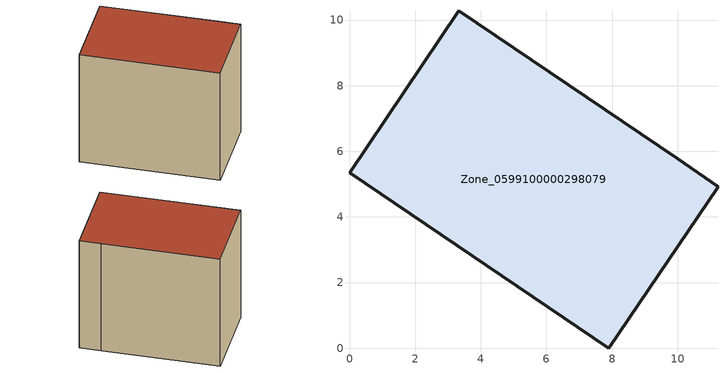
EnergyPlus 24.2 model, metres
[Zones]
Zone_0599100000298079
 floor ground (C_G): 7.9,0 0,5.35 3.33,10.28 10,5.77 11.23,4.92 z1.46
 wall outside (C_F): 0,5.35 7.9,0 11.23,4.92 10,5.77 3.33,10.28 0,5.35 z1.46:9.9
 roof outside (C_R): 10,5.77 3.33,10.28 0,5.35 7.9,0 11.23,4.92 z9.9
[BUILDING]
Pand.0599100000298079: North Axis=0; Terrain=City; Loads Convergence Tolerance Value=0.04; Temperature Convergence Tolerance Value=0.4; Solar Distribution=FullExterior; Maximum Number of Warmup Days=25; Minimum Number of Warmup Days=1
[Site:Location]
Rotterdam.The.Hague.AP_ZH_NLD Design_Conditions: Latitude=51.96; Longitude=4.45; Time Zone=1; Elevation=-4.5
[SITE:GROUNDTEMPERATURE:BUILDINGSURFACE]
18, 18, 18, 18, 18, 18, 18, 18, 18, 18, 18, 18
[MATERIAL] Thermal Absorptance=0.9; Solar Absorptance=0.7; Visible Absorptance=0.7
Name | Roughness | Thickness | Conductivity | Density | Specific Heat
G.TI.1975-1991 | MediumSmooth | 0.15 | 0.288461 | 540 | 1210
F.TI.1975-1991 | Rough | 0.3 | 0.230769 | 1920 | 840
R.TI.1975-1991 | MediumRough | 0.2 | 0.153846 | 1500 | 1000
[CONSTRUCTION]
C_G: G.TI.1975-1991
C_F: F.TI.1975-1991
C_R: R.TI.1975-1991
[ZONE]
Zone_0599100000298079: Type=1; Multiplier=1; Ceiling Height=Autocalculate; Volume=Autocalculate; Floor Area=autocalculate; Part of Total Floor Area=Yes
[ZONEINFILTRATION:DESIGNFLOWRATE]
Infil_Zone_0599100000298079: Zone or ZoneList or Space or SpaceList=Zone_0599100000298079; Schedule=AlwaysOn; Design Flow Rate Calculation Method=Flow/Area; Flow Rate per Floor Area=0.003; Constant Term Coefficient=1; Temperature Term Coefficient=0; Velocity Term Coefficient=0; Velocity Squared Term Coefficient=0
[HVACTEMPLATE:ZONE:IDEALLOADSAIRSYSTEM]
Zone_0599100000298079: Maximum Heating Supply Air Temperature=50; Minimum Cooling Supply Air Temperature=13; Maximum Heating Supply Air Humidity Ratio=0.0156; Minimum Cooling Supply Air Humidity Ratio=0.0077; Heating Limit=NoLimit; Cooling Limit=NoLimit; Dehumidification Control Type=ConstantSensibleHeatRatio; Cooling Sensible Heat Ratio=0.7; Dehumidification Setpoint=60; Humidification Control Type=None; Humidification Setpoint=30; Outdoor Air Method=None; Outdoor Air Flow Rate per Person=0.00944; Outdoor Air Flow Rate per Zone Floor Area=0; Outdoor Air Flow Rate per Zone=0; Demand Controlled Ventilation Type=None; Outdoor Air Economizer Type=NoEconomizer; Heat Recovery Type=None; Sensible Heat Recovery Effectiveness=0.7; Latent Heat Recovery Effectiveness=0.65
[ZONECONTROL:THERMOSTAT]
ThermostatControl_Zone_0599100000298079: Zone or ZoneList=Zone_0599100000298079; Control Type Schedule=DualSetpointControlType; Control 1=Thermostat_Zone_0599100000298079; Temperature Difference Between Cutout And Setpoint=0
[THERMOSTATSETPOINT:DUALSETPOINT]
Thermostat_Zone_0599100000298079: Heating Setpoint Temperature Schedule=HeatingSetpoint_Zone_0599100000298079; Cooling Setpoint Temperature Schedule=CoolingSetpoint_Zone_0599100000298079
[SCHEDULE:COMPACT]
HeatingSetpoint_Zone_0599100000298079: Through: 12/31, For: AllDays, Until: 24:00, 21
CoolingSetpoint_Zone_0599100000298079: Through: 12/31, For: AllDays, Until: 24:00, 24
DualSetpointControlType: Through: 12/31, For: AllDays, Until: 24:00, 4
AlwaysOn: Through: 12/31, For: AllDays, Until: 24:00, 1
